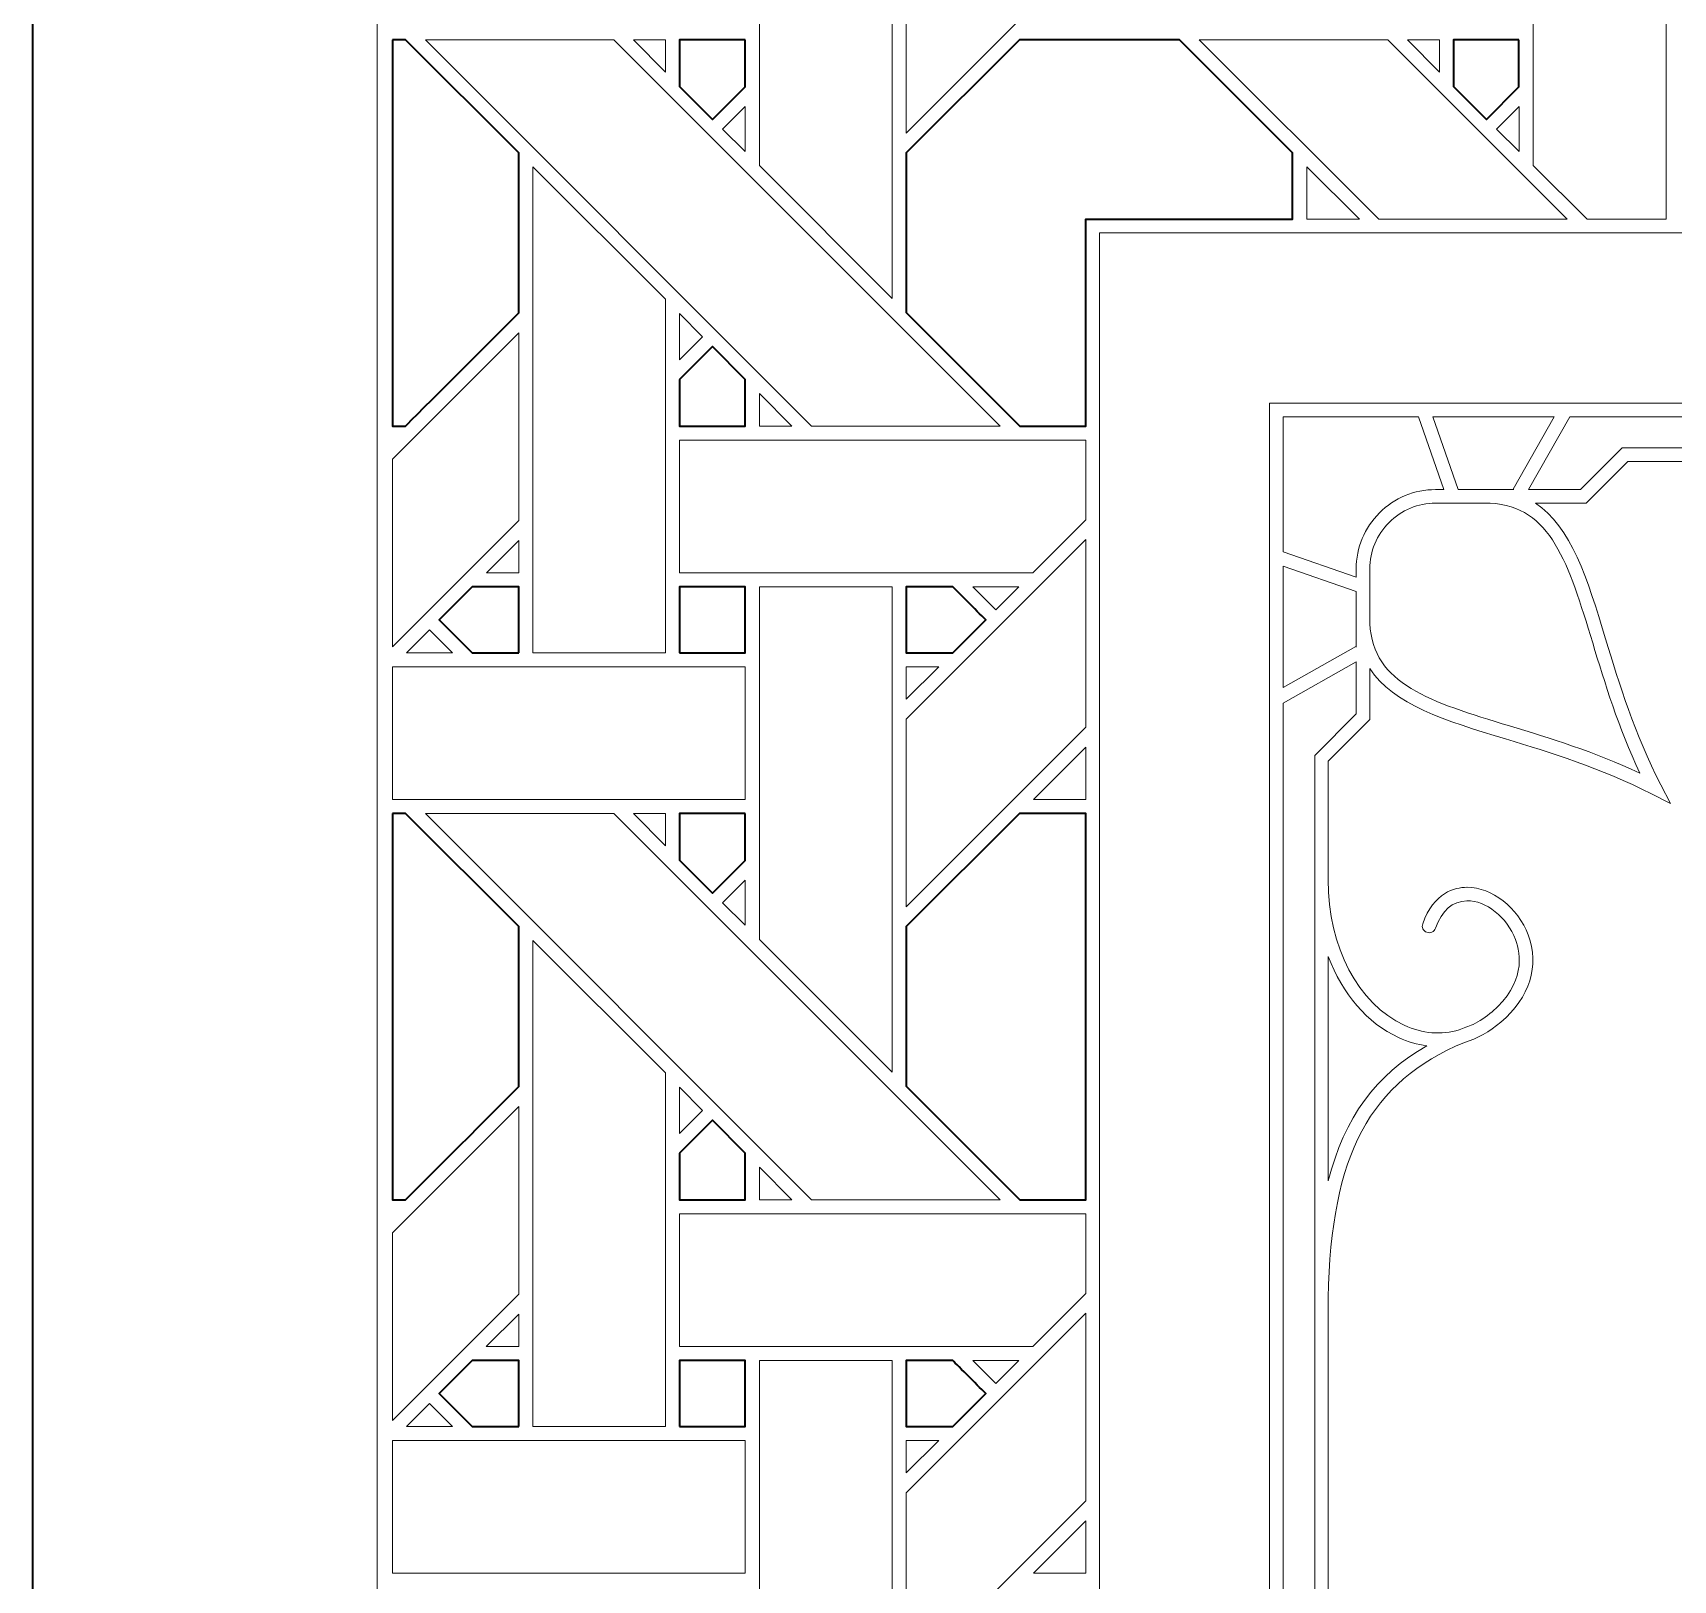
# Model space of a CAD drawing. Header units: inches. Extents: x 5.4 to 19.4, y 5.6 to 22.8.
# Drawn here: x 5.383 to 7.394, y 9.34 to 11.237 of the extents above; entities that cross this region are included whole.
import ezdxf

# ---------------------------------------------------------------- set-up
doc = ezdxf.new("R2010")
doc.units = ezdxf.units.IN
doc.header["$MEASUREMENT"] = 0
doc.layers.add('Design', color=7, linetype='Continuous', lineweight=0)

msp = doc.modelspace()

# ---------------------------------------------------------------- linework, layer by layer
at = {"layer": 'Design', "color": 1, "lineweight": 35, "true_color": 0xff0000}
for points, knots in [([(5.3829, 12.5948), (5.3829, 12.5948), (5.3829, 5.5948), (5.3829, 5.5948), (5.3829, 5.5948), (19.3829, 5.5948), (19.3829, 5.5948), (19.3829, 5.5948), (19.3829, 12.5948), (19.3829, 12.5948), (19.3829, 12.5948), (5.3829, 12.5948), (5.3829, 12.5948)], [0, 0, 0, 0, 1, 1, 1, 2, 2, 2, 3, 3, 3, 4, 4, 4, 4]), ([(5.8236, 11.2286), (5.8236, 11.2286), (5.8399, 11.2286), (5.8399, 11.2286), (5.8399, 11.2286), (5.9785, 11.0898), (5.9785, 11.0898), (5.9785, 11.0898), (5.9785, 10.8936), (5.9785, 10.8936), (5.9607, 10.8757), (5.8488, 10.764), (5.8398, 10.7549), (5.8398, 10.7549), (5.8236, 10.7549), (5.8236, 10.7549), (5.8236, 10.7549), (5.8236, 11.2286), (5.8236, 11.2286)], [0, 0, 0, 0, 1, 1, 1, 2, 2, 2, 3, 3, 3, 4, 4, 4, 5, 5, 5, 6, 6, 6, 6]), ([(6.256, 11.2286), (6.256, 11.2286), (6.256, 11.1709), (6.256, 11.1709), (6.256, 11.1709), (6.216, 11.131), (6.216, 11.131), (6.216, 11.131), (6.1757, 11.1713), (6.1757, 11.1713), (6.1757, 11.1713), (6.1757, 11.2286), (6.1757, 11.2286), (6.1757, 11.2286), (6.256, 11.2286), (6.256, 11.2286)], [0, 0, 0, 0, 1, 1, 1, 2, 2, 2, 3, 3, 3, 4, 4, 4, 5, 5, 5, 5]), ([(6.5923, 11.2285), (6.5923, 11.2285), (6.7885, 11.2285), (6.7885, 11.2285), (6.7885, 11.2285), (6.9273, 11.0898), (6.9273, 11.0898), (6.9273, 11.0898), (6.9273, 11.0084), (6.9273, 11.0084), (6.9273, 11.0084), (6.6738, 11.0084), (6.6738, 11.0084), (6.6738, 11.0084), (6.6738, 10.7549), (6.6738, 10.7549), (6.6738, 10.7549), (6.5929, 10.7549), (6.5929, 10.7549), (6.5929, 10.7549), (6.4536, 10.8942), (6.4536, 10.8942), (6.4536, 10.8942), (6.4536, 11.0898), (6.4536, 11.0898), (6.4536, 11.0898), (6.5923, 11.2285), (6.5923, 11.2285)], [0, 0, 0, 0, 1, 1, 1, 2, 2, 2, 3, 3, 3, 4, 4, 4, 5, 5, 5, 6, 6, 6, 7, 7, 7, 8, 8, 8, 9, 9, 9, 9]), ([(7.2047, 11.2286), (7.2047, 11.2286), (7.2047, 11.171), (7.2047, 11.171), (7.2047, 11.171), (7.1648, 11.131), (7.1648, 11.131), (7.1648, 11.131), (7.1245, 11.1714), (7.1245, 11.1714), (7.1245, 11.1714), (7.1245, 11.2286), (7.1245, 11.2286), (7.1245, 11.2286), (7.2047, 11.2286), (7.2047, 11.2286)], [0, 0, 0, 0, 1, 1, 1, 2, 2, 2, 3, 3, 3, 4, 4, 4, 5, 5, 5, 5]), ([(6.1757, 10.812), (6.1757, 10.812), (6.216, 10.8523), (6.216, 10.8523), (6.216, 10.8523), (6.2563, 10.812), (6.2563, 10.812), (6.2563, 10.812), (6.2563, 10.7547), (6.2563, 10.7547), (6.2563, 10.7547), (6.1757, 10.7547), (6.1757, 10.7547), (6.1757, 10.7547), (6.1757, 10.812), (6.1757, 10.812)], [0, 0, 0, 0, 1, 1, 1, 2, 2, 2, 3, 3, 3, 4, 4, 4, 5, 5, 5, 5]), ([(5.9786, 10.4769), (5.9786, 10.4769), (5.9214, 10.4769), (5.9214, 10.4769), (5.9214, 10.4769), (5.881, 10.5173), (5.881, 10.5173), (5.881, 10.5173), (5.9215, 10.5577), (5.9215, 10.5577), (5.9215, 10.5577), (5.9786, 10.5577), (5.9786, 10.5577), (5.9786, 10.5577), (5.9786, 10.4769), (5.9786, 10.4769)], [0, 0, 0, 0, 1, 1, 1, 2, 2, 2, 3, 3, 3, 4, 4, 4, 5, 5, 5, 5]), ([(6.1758, 10.4769), (6.1758, 10.4769), (6.1758, 10.5577), (6.1758, 10.5577), (6.1758, 10.5577), (6.256, 10.5577), (6.256, 10.5577), (6.256, 10.5577), (6.256, 10.4769), (6.256, 10.4769), (6.256, 10.4769), (6.1758, 10.4769), (6.1758, 10.4769)], [0, 0, 0, 0, 1, 1, 1, 2, 2, 2, 3, 3, 3, 4, 4, 4, 4]), ([(6.5107, 10.5577), (6.5158, 10.5526), (6.5466, 10.5218), (6.551, 10.5173), (6.551, 10.5173), (6.5106, 10.4769), (6.5106, 10.4769), (6.5106, 10.4769), (6.4536, 10.4769), (6.4536, 10.4769), (6.4536, 10.4769), (6.4536, 10.5577), (6.4536, 10.5577), (6.4536, 10.5577), (6.5107, 10.5577), (6.5107, 10.5577)], [0, 0, 0, 0, 1, 1, 1, 2, 2, 2, 3, 3, 3, 4, 4, 4, 5, 5, 5, 5]), ([(5.8236, 10.2798), (5.8236, 10.2798), (5.8398, 10.2798), (5.8398, 10.2798), (5.8398, 10.2798), (5.9785, 10.1411), (5.9785, 10.1411), (5.9785, 10.1411), (5.9785, 9.9449), (5.9785, 9.9449), (5.9607, 9.9269), (5.8488, 9.8152), (5.8398, 9.8062), (5.8398, 9.8062), (5.8236, 9.8062), (5.8236, 9.8062), (5.8236, 9.8062), (5.8236, 10.2798), (5.8236, 10.2798)], [0, 0, 0, 0, 1, 1, 1, 2, 2, 2, 3, 3, 3, 4, 4, 4, 5, 5, 5, 6, 6, 6, 6]), ([(6.256, 10.2798), (6.256, 10.2798), (6.256, 10.2222), (6.256, 10.2222), (6.256, 10.2222), (6.216, 10.1823), (6.216, 10.1823), (6.216, 10.1823), (6.1757, 10.2226), (6.1757, 10.2226), (6.1757, 10.2226), (6.1757, 10.2798), (6.1757, 10.2798), (6.1757, 10.2798), (6.256, 10.2798), (6.256, 10.2798)], [0, 0, 0, 0, 1, 1, 1, 2, 2, 2, 3, 3, 3, 4, 4, 4, 5, 5, 5, 5]), ([(6.5923, 10.2798), (6.5923, 10.2798), (6.6738, 10.2798), (6.6738, 10.2798), (6.6738, 10.2798), (6.6738, 9.8062), (6.6738, 9.8062), (6.6738, 9.8062), (6.5929, 9.8062), (6.5929, 9.8062), (6.5929, 9.8062), (6.4536, 9.9454), (6.4536, 9.9454), (6.4536, 9.9454), (6.4536, 10.1411), (6.4536, 10.1411), (6.4536, 10.1411), (6.5923, 10.2798), (6.5923, 10.2798)], [0, 0, 0, 0, 1, 1, 1, 2, 2, 2, 3, 3, 3, 4, 4, 4, 5, 5, 5, 6, 6, 6, 6]), ([(6.1757, 9.8633), (6.1757, 9.8633), (6.216, 9.9036), (6.216, 9.9036), (6.216, 9.9036), (6.2563, 9.8633), (6.2563, 9.8633), (6.2563, 9.8633), (6.2563, 9.806), (6.2563, 9.806), (6.2563, 9.806), (6.1757, 9.806), (6.1757, 9.806), (6.1757, 9.806), (6.1757, 9.8633), (6.1757, 9.8633)], [0, 0, 0, 0, 1, 1, 1, 2, 2, 2, 3, 3, 3, 4, 4, 4, 5, 5, 5, 5]), ([(5.9786, 9.5282), (5.9786, 9.5282), (5.9214, 9.5282), (5.9214, 9.5282), (5.9214, 9.5282), (5.881, 9.5686), (5.881, 9.5686), (5.881, 9.5686), (5.9215, 9.609), (5.9215, 9.609), (5.9215, 9.609), (5.9786, 9.609), (5.9786, 9.609), (5.9786, 9.609), (5.9786, 9.5282), (5.9786, 9.5282)], [0, 0, 0, 0, 1, 1, 1, 2, 2, 2, 3, 3, 3, 4, 4, 4, 5, 5, 5, 5]), ([(6.1758, 9.5282), (6.1758, 9.5282), (6.1758, 9.609), (6.1758, 9.609), (6.1758, 9.609), (6.256, 9.609), (6.256, 9.609), (6.256, 9.609), (6.256, 9.5282), (6.256, 9.5282), (6.256, 9.5282), (6.1758, 9.5282), (6.1758, 9.5282)], [0, 0, 0, 0, 1, 1, 1, 2, 2, 2, 3, 3, 3, 4, 4, 4, 4]), ([(6.5107, 9.609), (6.5158, 9.6038), (6.5466, 9.573), (6.551, 9.5686), (6.551, 9.5686), (6.5106, 9.5282), (6.5106, 9.5282), (6.5106, 9.5282), (6.4536, 9.5282), (6.4536, 9.5282), (6.4536, 9.5282), (6.4536, 9.609), (6.4536, 9.609), (6.4536, 9.609), (6.5107, 9.609), (6.5107, 9.609)], [0, 0, 0, 0, 1, 1, 1, 2, 2, 2, 3, 3, 3, 4, 4, 4, 5, 5, 5, 5])]:
    msp.add_open_spline(points, degree=3, knots=knots, dxfattribs=at)
at = {"layer": 'Design'}
for points, knots in [([(5.8048, 12.1938), (5.8048, 12.1938), (5.8048, 5.9957), (5.8048, 5.9957), (5.8048, 5.9957), (18.9609, 5.9957), (18.9609, 5.9957), (18.9609, 5.9957), (18.9609, 12.1938), (18.9609, 12.1938), (18.9609, 12.1938), (5.8048, 12.1938), (5.8048, 12.1938)], [0, 0, 0, 0, 1, 1, 1, 2, 2, 2, 3, 3, 3, 4, 4, 4, 4]), ([(6.9273, 11.5878), (6.9273, 11.5878), (6.4537, 11.1142), (6.4537, 11.1142), (6.4537, 11.1142), (6.4537, 11.3443), (6.4537, 11.3443), (6.4537, 11.3443), (6.9273, 11.8179), (6.9273, 11.8179), (6.9273, 11.8179), (6.9273, 11.5878), (6.9273, 11.5878)], [0, 0, 0, 0, 1, 1, 1, 2, 2, 2, 3, 3, 3, 4, 4, 4, 4]), ([(6.4365, 11.5064), (6.4365, 11.5064), (6.4365, 10.9113), (6.4365, 10.9113), (6.4365, 10.9113), (6.2736, 11.0742), (6.2736, 11.0742), (6.2736, 11.0742), (6.2736, 11.5064), (6.2736, 11.5064), (6.2736, 11.5064), (6.4365, 11.5064), (6.4365, 11.5064)], [0, 0, 0, 0, 1, 1, 1, 2, 2, 2, 3, 3, 3, 4, 4, 4, 4]), ([(7.2223, 11.0742), (7.2223, 11.0742), (7.2223, 11.5064), (7.2223, 11.5064), (7.2223, 11.5064), (7.3853, 11.5064), (7.3853, 11.5064), (7.3853, 11.5064), (7.3853, 11.0084), (7.3853, 11.0084), (7.3853, 11.0084), (7.2882, 11.0084), (7.2882, 11.0084), (7.2882, 11.0084), (7.2223, 11.0742), (7.2223, 11.0742)], [0, 0, 0, 0, 1, 1, 1, 2, 2, 2, 3, 3, 3, 4, 4, 4, 5, 5, 5, 5]), ([(5.8236, 11.2286), (5.8236, 11.2286), (5.8399, 11.2286), (5.8399, 11.2286), (5.8399, 11.2286), (5.9785, 11.0898), (5.9785, 11.0898), (5.9785, 11.0898), (5.9785, 10.8936), (5.9785, 10.8936), (5.9605, 10.8755), (5.8487, 10.7638), (5.8398, 10.7549), (5.8398, 10.7549), (5.8236, 10.7549), (5.8236, 10.7549), (5.8236, 10.7549), (5.8236, 11.2286), (5.8236, 11.2286)], [0, 0, 0, 0, 1, 1, 1, 2, 2, 2, 3, 3, 3, 4, 4, 4, 5, 5, 5, 6, 6, 6, 6]), ([(5.8641, 11.2285), (5.8641, 11.2285), (6.095, 11.2285), (6.095, 11.2285), (6.095, 11.2285), (6.5687, 10.7549), (6.5687, 10.7549), (6.5687, 10.7549), (6.3376, 10.7549), (6.3376, 10.7549), (6.3376, 10.7549), (5.8641, 11.2285), (5.8641, 11.2285)], [0, 0, 0, 0, 1, 1, 1, 2, 2, 2, 3, 3, 3, 4, 4, 4, 4]), ([(6.1192, 11.2285), (6.1192, 11.2285), (6.1586, 11.2285), (6.1586, 11.2285), (6.1586, 11.2285), (6.1586, 11.1887), (6.1586, 11.1887), (6.1586, 11.1887), (6.1192, 11.2285), (6.1192, 11.2285)], [0, 0, 0, 0, 1, 1, 1, 2, 2, 2, 3, 3, 3, 3]), ([(6.256, 11.1709), (6.256, 11.1709), (6.2161, 11.131), (6.2161, 11.131), (6.2161, 11.131), (6.1757, 11.1713), (6.1757, 11.1713), (6.1757, 11.1713), (6.1757, 11.2286), (6.1757, 11.2286), (6.1757, 11.2286), (6.256, 11.2286), (6.256, 11.2286), (6.256, 11.2286), (6.256, 11.1709), (6.256, 11.1709)], [0, 0, 0, 0, 1, 1, 1, 2, 2, 2, 3, 3, 3, 4, 4, 4, 5, 5, 5, 5]), ([(6.9273, 11.0898), (6.9273, 11.0898), (6.9273, 11.0084), (6.9273, 11.0084), (6.9273, 11.0084), (6.6738, 11.0084), (6.6738, 11.0084), (6.6738, 11.0084), (6.6738, 10.7549), (6.6738, 10.7549), (6.6738, 10.7549), (6.5929, 10.7549), (6.5929, 10.7549), (6.5929, 10.7549), (6.4536, 10.8942), (6.4536, 10.8942), (6.4536, 10.8942), (6.4536, 11.0898), (6.4536, 11.0898), (6.4536, 11.0898), (6.5923, 11.2285), (6.5923, 11.2285), (6.5923, 11.2285), (6.7885, 11.2285), (6.7885, 11.2285), (6.7885, 11.2285), (6.9273, 11.0898), (6.9273, 11.0898)], [0, 0, 0, 0, 1, 1, 1, 2, 2, 2, 3, 3, 3, 4, 4, 4, 5, 5, 5, 6, 6, 6, 7, 7, 7, 8, 8, 8, 9, 9, 9, 9]), ([(7.2639, 11.0084), (7.2639, 11.0084), (7.0329, 11.0084), (7.0329, 11.0084), (7.0329, 11.0084), (6.8128, 11.2285), (6.8128, 11.2285), (6.8128, 11.2285), (7.0438, 11.2285), (7.0438, 11.2285), (7.0438, 11.2285), (7.2639, 11.0084), (7.2639, 11.0084)], [0, 0, 0, 0, 1, 1, 1, 2, 2, 2, 3, 3, 3, 4, 4, 4, 4]), ([(7.0679, 11.2285), (7.0679, 11.2285), (7.1073, 11.2285), (7.1073, 11.2285), (7.1073, 11.2285), (7.1073, 11.1887), (7.1073, 11.1887), (7.1073, 11.1887), (7.0679, 11.2285), (7.0679, 11.2285)], [0, 0, 0, 0, 1, 1, 1, 2, 2, 2, 3, 3, 3, 3]), ([(7.2047, 11.171), (7.2047, 11.171), (7.1648, 11.131), (7.1648, 11.131), (7.1648, 11.131), (7.1245, 11.1714), (7.1245, 11.1714), (7.1245, 11.1714), (7.1245, 11.2286), (7.1245, 11.2286), (7.1245, 11.2286), (7.2047, 11.2286), (7.2047, 11.2286), (7.2047, 11.2286), (7.2047, 11.171), (7.2047, 11.171)], [0, 0, 0, 0, 1, 1, 1, 2, 2, 2, 3, 3, 3, 4, 4, 4, 5, 5, 5, 5]), ([(6.2561, 11.1467), (6.2561, 11.1467), (6.2561, 11.0915), (6.2561, 11.0915), (6.2561, 11.0915), (6.2283, 11.1189), (6.2283, 11.1189), (6.2283, 11.1189), (6.2561, 11.1467), (6.2561, 11.1467)], [0, 0, 0, 0, 1, 1, 1, 2, 2, 2, 3, 3, 3, 3]), ([(7.2048, 11.1467), (7.2048, 11.1467), (7.2048, 11.0915), (7.2048, 11.0915), (7.2048, 11.0915), (7.177, 11.1189), (7.177, 11.1189), (7.177, 11.1189), (7.2048, 11.1467), (7.2048, 11.1467)], [0, 0, 0, 0, 1, 1, 1, 2, 2, 2, 3, 3, 3, 3]), ([(6.1585, 10.9106), (6.1585, 10.9106), (6.1585, 10.4769), (6.1585, 10.4769), (6.1585, 10.4769), (5.9957, 10.4769), (5.9957, 10.4769), (5.9957, 10.4769), (5.9957, 11.0727), (5.9957, 11.0727), (5.9957, 11.0727), (6.1585, 10.9106), (6.1585, 10.9106)], [0, 0, 0, 0, 1, 1, 1, 2, 2, 2, 3, 3, 3, 4, 4, 4, 4]), ([(7.0091, 11.0084), (7.0091, 11.0084), (6.9445, 11.0084), (6.9445, 11.0084), (6.9445, 11.0084), (6.9445, 11.0727), (6.9445, 11.0727), (6.9445, 11.0727), (7.0091, 11.0084), (7.0091, 11.0084)], [0, 0, 0, 0, 1, 1, 1, 2, 2, 2, 3, 3, 3, 3]), ([(6.6905, 7.1978), (6.6905, 7.1978), (6.6905, 10.9917), (6.6905, 10.9917), (6.6905, 10.9917), (18.0752, 10.9917), (18.0752, 10.9917), (18.0752, 10.9917), (18.0752, 7.1978), (18.0752, 7.1978), (18.0752, 7.1978), (6.6905, 7.1978), (6.6905, 7.1978)], [0, 0, 0, 0, 1, 1, 1, 2, 2, 2, 3, 3, 3, 4, 4, 4, 4]), ([(6.1758, 10.8363), (6.1758, 10.8363), (6.1758, 10.8931), (6.1758, 10.8931), (6.1758, 10.8931), (6.204, 10.8645), (6.204, 10.8645), (6.204, 10.8645), (6.1758, 10.8363), (6.1758, 10.8363)], [0, 0, 0, 0, 1, 1, 1, 2, 2, 2, 3, 3, 3, 3]), ([(5.8236, 10.7141), (5.8236, 10.7141), (5.9786, 10.8692), (5.9786, 10.8692), (5.9786, 10.8692), (5.9786, 10.6391), (5.9786, 10.6391), (5.9786, 10.6391), (5.8236, 10.4842), (5.8236, 10.4842), (5.8236, 10.4842), (5.8236, 10.7141), (5.8236, 10.7141)], [0, 0, 0, 0, 1, 1, 1, 2, 2, 2, 3, 3, 3, 4, 4, 4, 4]), ([(6.2162, 10.8523), (6.2162, 10.8523), (6.2565, 10.812), (6.2565, 10.812), (6.2565, 10.812), (6.2565, 10.7547), (6.2565, 10.7547), (6.2565, 10.7547), (6.1758, 10.7547), (6.1758, 10.7547), (6.1758, 10.7547), (6.1758, 10.8119), (6.1758, 10.8119), (6.1758, 10.8119), (6.2162, 10.8523), (6.2162, 10.8523)], [0, 0, 0, 0, 1, 1, 1, 2, 2, 2, 3, 3, 3, 4, 4, 4, 5, 5, 5, 5]), ([(6.3134, 10.7549), (6.3134, 10.7549), (6.2737, 10.7549), (6.2737, 10.7549), (6.2737, 10.7549), (6.2737, 10.7947), (6.2737, 10.7947), (6.2737, 10.7947), (6.3134, 10.7549), (6.3134, 10.7549)], [0, 0, 0, 0, 1, 1, 1, 2, 2, 2, 3, 3, 3, 3]), ([(8.4806, 10.7831), (8.4806, 10.7831), (6.8991, 10.7831), (6.8991, 10.7831), (6.8991, 10.7831), (6.8991, 9.2016), (6.8991, 9.2016), (6.8991, 9.197), (6.9028, 9.1933), (6.9074, 9.1933), (6.912, 9.1933), (6.9158, 9.197), (6.9158, 9.2016), (6.9158, 9.2016), (6.9158, 10.4152), (6.9158, 10.4152), (6.9158, 10.4152), (7.0052, 10.4659), (7.0052, 10.4659), (7.0052, 10.4659), (7.0052, 10.4019), (7.0052, 10.4019), (7.0052, 10.4019), (6.9543, 10.351), (6.9543, 10.351), (6.9543, 10.351), (6.9543, 9.2977), (6.9543, 9.2977), (6.9543, 9.2931), (6.958, 9.2894), (6.9626, 9.2894), (6.9672, 9.2894), (6.9709, 9.2931), (6.9709, 9.2977), (6.9709, 9.2977), (6.9709, 9.6859), (6.9709, 9.6859), (6.9742, 9.862), (7.0219, 9.9507), (7.1378, 9.999), (7.1535, 10.0038), (7.1686, 10.0121), (7.1825, 10.024), (7.218, 10.0544), (7.2302, 10.0933), (7.2161, 10.1309), (7.2036, 10.1643), (7.1715, 10.1893), (7.1412, 10.1893), (7.1412, 10.1893), (7.1407, 10.1893), (7.1407, 10.1893), (7.1264, 10.1892), (7.1002, 10.1832), (7.0867, 10.1447), (7.0851, 10.1404), (7.0874, 10.1356), (7.0917, 10.1341), (7.096, 10.1326), (7.1009, 10.1348), (7.1024, 10.1392), (7.11, 10.1609), (7.1234, 10.1725), (7.1409, 10.1726), (7.1644, 10.1735), (7.1903, 10.1524), (7.2005, 10.1251), (7.2073, 10.1071), (7.2125, 10.0716), (7.1717, 10.0367), (7.1642, 10.0303), (7.1564, 10.0252), (7.1484, 10.0212), (7.1425, 10.019), (7.137, 10.0167), (7.1314, 10.0144), (7.1096, 10.008), (7.0866, 10.0098), (7.0641, 10.0202), (7.0075, 10.0462), (6.9709, 10.1162), (6.9709, 10.1984), (6.9709, 10.1984), (6.9709, 10.3441), (6.9709, 10.3441), (6.9709, 10.3441), (7.0219, 10.395), (7.0219, 10.395), (7.0219, 10.395), (7.0219, 10.4574), (7.0219, 10.4574), (7.0507, 10.4131), (7.1137, 10.3939), (7.1884, 10.3712), (7.2431, 10.3546), (7.305, 10.3357), (7.3672, 10.3038), (7.3672, 10.3038), (7.3903, 10.2919), (7.3903, 10.2919), (7.3903, 10.2919), (7.3785, 10.315), (7.3785, 10.315), (7.3465, 10.3772), (7.3276, 10.4392), (7.311, 10.4938), (7.2883, 10.5685), (7.2691, 10.6315), (7.2248, 10.6603), (7.2248, 10.6603), (7.2872, 10.6603), (7.2872, 10.6603), (7.2872, 10.6603), (7.3382, 10.7113), (7.3382, 10.7113), (7.3382, 10.7113), (7.4838, 10.7113), (7.4838, 10.7113), (7.566, 10.7113), (7.636, 10.6747), (7.662, 10.6182), (7.6724, 10.5956), (7.6742, 10.5727), (7.6678, 10.5508), (7.6655, 10.5452), (7.6632, 10.5397), (7.661, 10.5338), (7.657, 10.5258), (7.6519, 10.518), (7.6455, 10.5106), (7.6106, 10.4697), (7.5752, 10.4749), (7.5571, 10.4817), (7.5298, 10.4919), (7.5094, 10.5176), (7.5096, 10.5413), (7.5098, 10.5589), (7.5213, 10.5722), (7.5431, 10.5798), (7.5474, 10.5814), (7.5497, 10.5861), (7.5481, 10.5905), (7.5466, 10.5948), (7.5418, 10.5971), (7.5375, 10.5956), (7.499, 10.582), (7.4931, 10.5559), (7.4929, 10.5415), (7.4926, 10.5111), (7.5177, 10.4787), (7.5513, 10.4661), (7.5615, 10.4623), (7.5718, 10.4604), (7.582, 10.4604), (7.6094, 10.4604), (7.6361, 10.4739), (7.6582, 10.4997), (7.6648, 10.5075), (7.6701, 10.5157), (7.6746, 10.5241), (7.6752, 10.5248), (7.6758, 10.5257), (7.6761, 10.5267), (7.6762, 10.5269), (7.6763, 10.5271), (7.6764, 10.5274), (7.6792, 10.5331), (7.6816, 10.539), (7.6834, 10.5449), (7.7317, 10.6603), (7.8201, 10.708), (7.9959, 10.7113), (7.9959, 10.7113), (8.3845, 10.7113), (8.3845, 10.7113), (8.3891, 10.7113), (8.3928, 10.715), (8.3928, 10.7196), (8.3928, 10.7242), (8.3891, 10.728), (8.3845, 10.728), (8.3845, 10.728), (7.3313, 10.728), (7.3313, 10.728), (7.3313, 10.728), (7.2803, 10.677), (7.2803, 10.677), (7.2803, 10.677), (7.2163, 10.677), (7.2163, 10.677), (7.2163, 10.677), (7.267, 10.7664), (7.267, 10.7664), (7.267, 10.7664), (8.4806, 10.7664), (8.4806, 10.7664), (8.4852, 10.7664), (8.4889, 10.7702), (8.4889, 10.7748), (8.4889, 10.7794), (8.4852, 10.7831), (8.4806, 10.7831)], [0, 0, 0, 0, 1, 1, 1, 2, 2, 2, 3, 3, 3, 4, 4, 4, 5, 5, 5, 6, 6, 6, 7, 7, 7, 8, 8, 8, 9, 9, 9, 10, 10, 10, 11, 11, 11, 12, 12, 12, 13, 13, 13, 14, 14, 14, 15, 15, 15, 16, 16, 16, 17, 17, 17, 18, 18, 18, 19, 19, 19, 20, 20, 20, 21, 21, 21, 22, 22, 22, 23, 23, 23, 24, 24, 24, 25, 25, 25, 26, 26, 26, 27, 27, 27, 28, 28, 28, 29, 29, 29, 30, 30, 30, 31, 31, 31, 32, 32, 32, 33, 33, 33, 34, 34, 34, 35, 35, 35, 36, 36, 36, 37, 37, 37, 38, 38, 38, 39, 39, 39, 40, 40, 40, 41, 41, 41, 42, 42, 42, 43, 43, 43, 44, 44, 44, 45, 45, 45, 46, 46, 46, 47, 47, 47, 48, 48, 48, 49, 49, 49, 50, 50, 50, 51, 51, 51, 52, 52, 52, 53, 53, 53, 54, 54, 54, 55, 55, 55, 56, 56, 56, 57, 57, 57, 58, 58, 58, 59, 59, 59, 60, 60, 60, 61, 61, 61, 62, 62, 62, 63, 63, 63, 64, 64, 64, 65, 65, 65, 66, 66, 66, 67, 67, 67, 67]), ([(7.0052, 10.5797), (7.0052, 10.5797), (7.0052, 10.5695), (7.0052, 10.5695), (7.0052, 10.5695), (6.9158, 10.6005), (6.9158, 10.6005), (6.9158, 10.6005), (6.9158, 10.7664), (6.9158, 10.7664), (6.9158, 10.7664), (7.0817, 10.7664), (7.0817, 10.7664), (7.0817, 10.7664), (7.1127, 10.677), (7.1127, 10.677), (7.1127, 10.677), (7.1025, 10.677), (7.1025, 10.677), (7.0765, 10.677), (7.0521, 10.6669), (7.0337, 10.6485), (7.0153, 10.6301), (7.0052, 10.6057), (7.0052, 10.5797)], [0, 0, 0, 0, 1, 1, 1, 2, 2, 2, 3, 3, 3, 4, 4, 4, 5, 5, 5, 6, 6, 6, 7, 7, 7, 8, 8, 8, 8]), ([(7.1975, 10.6776), (7.1975, 10.6776), (7.1984, 10.677), (7.1984, 10.677), (7.1984, 10.677), (7.1304, 10.677), (7.1304, 10.677), (7.1304, 10.677), (7.0993, 10.7664), (7.0993, 10.7664), (7.0993, 10.7664), (7.2479, 10.7664), (7.2479, 10.7664), (7.2479, 10.7664), (7.1975, 10.6776), (7.1975, 10.6776)], [0, 0, 0, 0, 1, 1, 1, 2, 2, 2, 3, 3, 3, 4, 4, 4, 5, 5, 5, 5]), ([(6.1758, 10.5749), (6.1758, 10.5749), (6.1758, 10.7376), (6.1758, 10.7376), (6.1758, 10.7376), (6.6738, 10.7376), (6.6738, 10.7376), (6.6738, 10.7376), (6.6738, 10.6399), (6.6738, 10.6399), (6.6738, 10.6399), (6.6088, 10.5749), (6.6088, 10.5749), (6.6088, 10.5749), (6.1758, 10.5749), (6.1758, 10.5749)], [0, 0, 0, 0, 1, 1, 1, 2, 2, 2, 3, 3, 3, 4, 4, 4, 5, 5, 5, 5]), ([(7.2951, 10.489), (7.31, 10.44), (7.3266, 10.3854), (7.3528, 10.3294), (7.2969, 10.3556), (7.2422, 10.3723), (7.1933, 10.3872), (7.0959, 10.4168), (7.0256, 10.4382), (7.0219, 10.5126), (7.0219, 10.5126), (7.0219, 10.5797), (7.0219, 10.5797), (7.0219, 10.6013), (7.0303, 10.6215), (7.0455, 10.6367), (7.0607, 10.652), (7.081, 10.6603), (7.1025, 10.6603), (7.1025, 10.6603), (7.1696, 10.6603), (7.1696, 10.6603), (7.2441, 10.6567), (7.2655, 10.5863), (7.2951, 10.489)], [0, 0, 0, 0, 1, 1, 1, 2, 2, 2, 3, 3, 3, 4, 4, 4, 5, 5, 5, 6, 6, 6, 7, 7, 7, 8, 8, 8, 8]), ([(5.9389, 10.575), (5.9389, 10.575), (5.9786, 10.6147), (5.9786, 10.6147), (5.9786, 10.6147), (5.9786, 10.575), (5.9786, 10.575), (5.9786, 10.575), (5.9389, 10.575), (5.9389, 10.575)], [0, 0, 0, 0, 1, 1, 1, 2, 2, 2, 3, 3, 3, 3]), ([(6.4537, 10.1655), (6.4537, 10.1655), (6.4537, 10.3956), (6.4537, 10.3956), (6.4537, 10.3956), (6.6738, 10.6157), (6.6738, 10.6157), (6.6738, 10.6157), (6.6738, 10.3856), (6.6738, 10.3856), (6.6738, 10.3856), (6.4537, 10.1655), (6.4537, 10.1655)], [0, 0, 0, 0, 1, 1, 1, 2, 2, 2, 3, 3, 3, 4, 4, 4, 4]), ([(7.0052, 10.4838), (7.0052, 10.4838), (7.0047, 10.4847), (7.0047, 10.4847), (7.0047, 10.4847), (6.9158, 10.4343), (6.9158, 10.4343), (6.9158, 10.4343), (6.9158, 10.5829), (6.9158, 10.5829), (6.9158, 10.5829), (7.0052, 10.5519), (7.0052, 10.5519), (7.0052, 10.5519), (7.0052, 10.4838), (7.0052, 10.4838)], [0, 0, 0, 0, 1, 1, 1, 2, 2, 2, 3, 3, 3, 4, 4, 4, 5, 5, 5, 5]), ([(5.8811, 10.5173), (5.8811, 10.5173), (5.9215, 10.5577), (5.9215, 10.5577), (5.9215, 10.5577), (5.9786, 10.5577), (5.9786, 10.5577), (5.9786, 10.5577), (5.9786, 10.4769), (5.9786, 10.4769), (5.9786, 10.4769), (5.9214, 10.4769), (5.9214, 10.4769), (5.9214, 10.4769), (5.8811, 10.5173), (5.8811, 10.5173)], [0, 0, 0, 0, 1, 1, 1, 2, 2, 2, 3, 3, 3, 4, 4, 4, 5, 5, 5, 5]), ([(6.1758, 10.5577), (6.1758, 10.5577), (6.256, 10.5577), (6.256, 10.5577), (6.256, 10.5577), (6.256, 10.4769), (6.256, 10.4769), (6.256, 10.4769), (6.1758, 10.4769), (6.1758, 10.4769), (6.1758, 10.4769), (6.1758, 10.5577), (6.1758, 10.5577)], [0, 0, 0, 0, 1, 1, 1, 2, 2, 2, 3, 3, 3, 4, 4, 4, 4]), ([(6.2736, 10.5577), (6.2736, 10.5577), (6.4365, 10.5577), (6.4365, 10.5577), (6.4365, 10.5577), (6.4365, 9.9626), (6.4365, 9.9626), (6.4365, 9.9626), (6.2736, 10.1255), (6.2736, 10.1255), (6.2736, 10.1255), (6.2736, 10.5577), (6.2736, 10.5577)], [0, 0, 0, 0, 1, 1, 1, 2, 2, 2, 3, 3, 3, 4, 4, 4, 4]), ([(6.551, 10.5173), (6.551, 10.5173), (6.5106, 10.4769), (6.5106, 10.4769), (6.5106, 10.4769), (6.4536, 10.4769), (6.4536, 10.4769), (6.4536, 10.4769), (6.4536, 10.5577), (6.4536, 10.5577), (6.4536, 10.5577), (6.5107, 10.5577), (6.5107, 10.5577), (6.5159, 10.5525), (6.5467, 10.5216), (6.551, 10.5173)], [0, 0, 0, 0, 1, 1, 1, 2, 2, 2, 3, 3, 3, 4, 4, 4, 5, 5, 5, 5]), ([(6.5633, 10.5295), (6.5633, 10.5295), (6.5351, 10.5577), (6.5351, 10.5577), (6.5351, 10.5577), (6.5916, 10.5577), (6.5916, 10.5577), (6.5916, 10.5577), (6.5633, 10.5295), (6.5633, 10.5295)], [0, 0, 0, 0, 1, 1, 1, 2, 2, 2, 3, 3, 3, 3]), ([(5.8973, 10.4769), (5.8973, 10.4769), (5.8408, 10.4769), (5.8408, 10.4769), (5.8408, 10.4769), (5.869, 10.5052), (5.869, 10.5052), (5.869, 10.5052), (5.8973, 10.4769), (5.8973, 10.4769)], [0, 0, 0, 0, 1, 1, 1, 2, 2, 2, 3, 3, 3, 3]), ([(5.8236, 10.4598), (5.8236, 10.4598), (6.2561, 10.4598), (6.2561, 10.4598), (6.2561, 10.4598), (6.2561, 10.2969), (6.2561, 10.2969), (6.2561, 10.2969), (5.8236, 10.2969), (5.8236, 10.2969), (5.8236, 10.2969), (5.8236, 10.4598), (5.8236, 10.4598)], [0, 0, 0, 0, 1, 1, 1, 2, 2, 2, 3, 3, 3, 4, 4, 4, 4]), ([(6.4537, 10.4199), (6.4537, 10.4199), (6.4537, 10.4598), (6.4537, 10.4598), (6.4537, 10.4598), (6.4935, 10.4598), (6.4935, 10.4598), (6.4935, 10.4598), (6.4537, 10.4199), (6.4537, 10.4199)], [0, 0, 0, 0, 1, 1, 1, 2, 2, 2, 3, 3, 3, 3]), ([(6.6738, 10.3612), (6.6738, 10.3612), (6.6738, 10.2969), (6.6738, 10.2969), (6.6738, 10.2969), (6.6095, 10.2969), (6.6095, 10.2969), (6.6095, 10.2969), (6.6738, 10.3612), (6.6738, 10.3612)], [0, 0, 0, 0, 1, 1, 1, 2, 2, 2, 3, 3, 3, 3]), ([(5.8236, 10.2798), (5.8236, 10.2798), (5.8398, 10.2798), (5.8398, 10.2798), (5.8398, 10.2798), (5.9785, 10.1411), (5.9785, 10.1411), (5.9785, 10.1411), (5.9785, 9.9449), (5.9785, 9.9449), (5.9604, 9.9266), (5.8486, 9.815), (5.8398, 9.8062), (5.8398, 9.8062), (5.8236, 9.8062), (5.8236, 9.8062), (5.8236, 9.8062), (5.8236, 10.2798), (5.8236, 10.2798)], [0, 0, 0, 0, 1, 1, 1, 2, 2, 2, 3, 3, 3, 4, 4, 4, 5, 5, 5, 6, 6, 6, 6]), ([(5.8641, 10.2798), (5.8641, 10.2798), (6.095, 10.2798), (6.095, 10.2798), (6.095, 10.2798), (6.5687, 9.8062), (6.5687, 9.8062), (6.5687, 9.8062), (6.3376, 9.8062), (6.3376, 9.8062), (6.3376, 9.8062), (5.8641, 10.2798), (5.8641, 10.2798)], [0, 0, 0, 0, 1, 1, 1, 2, 2, 2, 3, 3, 3, 4, 4, 4, 4]), ([(6.1192, 10.2798), (6.1192, 10.2798), (6.1586, 10.2798), (6.1586, 10.2798), (6.1586, 10.2798), (6.1586, 10.24), (6.1586, 10.24), (6.1586, 10.24), (6.1192, 10.2798), (6.1192, 10.2798)], [0, 0, 0, 0, 1, 1, 1, 2, 2, 2, 3, 3, 3, 3]), ([(6.256, 10.2222), (6.256, 10.2222), (6.2161, 10.1823), (6.2161, 10.1823), (6.2161, 10.1823), (6.1757, 10.2226), (6.1757, 10.2226), (6.1757, 10.2226), (6.1757, 10.2798), (6.1757, 10.2798), (6.1757, 10.2798), (6.256, 10.2798), (6.256, 10.2798), (6.256, 10.2798), (6.256, 10.2222), (6.256, 10.2222)], [0, 0, 0, 0, 1, 1, 1, 2, 2, 2, 3, 3, 3, 4, 4, 4, 5, 5, 5, 5]), ([(6.5923, 10.2798), (6.5923, 10.2798), (6.6738, 10.2798), (6.6738, 10.2798), (6.6738, 10.2798), (6.6738, 9.8062), (6.6738, 9.8062), (6.6738, 9.8062), (6.5929, 9.8062), (6.5929, 9.8062), (6.5929, 9.8062), (6.4536, 9.9454), (6.4536, 9.9454), (6.4536, 9.9454), (6.4536, 10.1411), (6.4536, 10.1411), (6.4536, 10.1411), (6.5923, 10.2798), (6.5923, 10.2798)], [0, 0, 0, 0, 1, 1, 1, 2, 2, 2, 3, 3, 3, 4, 4, 4, 5, 5, 5, 6, 6, 6, 6]), ([(6.2561, 10.198), (6.2561, 10.198), (6.2561, 10.1428), (6.2561, 10.1428), (6.2561, 10.1428), (6.2283, 10.1702), (6.2283, 10.1702), (6.2283, 10.1702), (6.2561, 10.198), (6.2561, 10.198)], [0, 0, 0, 0, 1, 1, 1, 2, 2, 2, 3, 3, 3, 3]), ([(6.1585, 9.9619), (6.1585, 9.9619), (6.1585, 9.5282), (6.1585, 9.5282), (6.1585, 9.5282), (5.9957, 9.5282), (5.9957, 9.5282), (5.9957, 9.5282), (5.9957, 10.124), (5.9957, 10.124), (5.9957, 10.124), (6.1585, 9.9619), (6.1585, 9.9619)], [0, 0, 0, 0, 1, 1, 1, 2, 2, 2, 3, 3, 3, 4, 4, 4, 4]), ([(7.0571, 10.0051), (7.0685, 9.9998), (7.0801, 9.9965), (7.0918, 9.995), (7.0295, 9.9593), (6.9908, 9.9072), (6.9709, 9.8292), (6.9709, 9.8292), (6.9709, 10.1043), (6.9709, 10.1043), (6.9883, 10.0587), (7.0185, 10.0228), (7.0571, 10.0051)], [0, 0, 0, 0, 1, 1, 1, 2, 2, 2, 3, 3, 3, 4, 4, 4, 4]), ([(6.1758, 9.8876), (6.1758, 9.8876), (6.1758, 9.9444), (6.1758, 9.9444), (6.1758, 9.9444), (6.204, 9.9158), (6.204, 9.9158), (6.204, 9.9158), (6.1758, 9.8876), (6.1758, 9.8876)], [0, 0, 0, 0, 1, 1, 1, 2, 2, 2, 3, 3, 3, 3]), ([(5.8236, 9.7655), (5.8236, 9.7655), (5.9786, 9.9204), (5.9786, 9.9204), (5.9786, 9.9204), (5.9786, 9.6904), (5.9786, 9.6904), (5.9786, 9.6904), (5.8236, 9.5354), (5.8236, 9.5354), (5.8236, 9.5354), (5.8236, 9.7655), (5.8236, 9.7655)], [0, 0, 0, 0, 1, 1, 1, 2, 2, 2, 3, 3, 3, 4, 4, 4, 4]), ([(6.2162, 9.9036), (6.2162, 9.9036), (6.2565, 9.8632), (6.2565, 9.8632), (6.2565, 9.8632), (6.2565, 9.8059), (6.2565, 9.8059), (6.2565, 9.8059), (6.1758, 9.8059), (6.1758, 9.8059), (6.1758, 9.8059), (6.1758, 9.8632), (6.1758, 9.8632), (6.1758, 9.8632), (6.2162, 9.9036), (6.2162, 9.9036)], [0, 0, 0, 0, 1, 1, 1, 2, 2, 2, 3, 3, 3, 4, 4, 4, 5, 5, 5, 5]), ([(6.3134, 9.8062), (6.3134, 9.8062), (6.2737, 9.8062), (6.2737, 9.8062), (6.2737, 9.8062), (6.2737, 9.846), (6.2737, 9.846), (6.2737, 9.846), (6.3134, 9.8062), (6.3134, 9.8062)], [0, 0, 0, 0, 1, 1, 1, 2, 2, 2, 3, 3, 3, 3]), ([(6.1758, 9.6262), (6.1758, 9.6262), (6.1758, 9.7889), (6.1758, 9.7889), (6.1758, 9.7889), (6.6738, 9.7889), (6.6738, 9.7889), (6.6738, 9.7889), (6.6738, 9.6912), (6.6738, 9.6912), (6.6738, 9.6912), (6.6088, 9.6262), (6.6088, 9.6262), (6.6088, 9.6262), (6.1758, 9.6262), (6.1758, 9.6262)], [0, 0, 0, 0, 1, 1, 1, 2, 2, 2, 3, 3, 3, 4, 4, 4, 5, 5, 5, 5]), ([(5.9388, 9.6262), (5.9388, 9.6262), (5.9786, 9.666), (5.9786, 9.666), (5.9786, 9.666), (5.9786, 9.6262), (5.9786, 9.6262), (5.9786, 9.6262), (5.9388, 9.6262), (5.9388, 9.6262)], [0, 0, 0, 0, 1, 1, 1, 2, 2, 2, 3, 3, 3, 3]), ([(6.4537, 9.2167), (6.4537, 9.2167), (6.4537, 9.4468), (6.4537, 9.4468), (6.4537, 9.4468), (6.6738, 9.6669), (6.6738, 9.6669), (6.6738, 9.6669), (6.6738, 9.4369), (6.6738, 9.4369), (6.6738, 9.4369), (6.4537, 9.2167), (6.4537, 9.2167)], [0, 0, 0, 0, 1, 1, 1, 2, 2, 2, 3, 3, 3, 4, 4, 4, 4]), ([(5.8811, 9.5685), (5.8811, 9.5685), (5.9215, 9.609), (5.9215, 9.609), (5.9215, 9.609), (5.9786, 9.609), (5.9786, 9.609), (5.9786, 9.609), (5.9786, 9.5282), (5.9786, 9.5282), (5.9786, 9.5282), (5.9214, 9.5282), (5.9214, 9.5282), (5.9214, 9.5282), (5.8811, 9.5685), (5.8811, 9.5685)], [0, 0, 0, 0, 1, 1, 1, 2, 2, 2, 3, 3, 3, 4, 4, 4, 5, 5, 5, 5]), ([(6.1758, 9.609), (6.1758, 9.609), (6.256, 9.609), (6.256, 9.609), (6.256, 9.609), (6.256, 9.5282), (6.256, 9.5282), (6.256, 9.5282), (6.1758, 9.5282), (6.1758, 9.5282), (6.1758, 9.5282), (6.1758, 9.609), (6.1758, 9.609)], [0, 0, 0, 0, 1, 1, 1, 2, 2, 2, 3, 3, 3, 4, 4, 4, 4]), ([(6.2736, 9.609), (6.2736, 9.609), (6.4365, 9.609), (6.4365, 9.609), (6.4365, 9.609), (6.4365, 9.0138), (6.4365, 9.0138), (6.4365, 9.0138), (6.2736, 9.1768), (6.2736, 9.1768), (6.2736, 9.1768), (6.2736, 9.609), (6.2736, 9.609)], [0, 0, 0, 0, 1, 1, 1, 2, 2, 2, 3, 3, 3, 4, 4, 4, 4]), ([(6.5354, 9.5843), (6.5354, 9.5843), (6.551, 9.5686), (6.551, 9.5686), (6.551, 9.5686), (6.5106, 9.5282), (6.5106, 9.5282), (6.5106, 9.5282), (6.4536, 9.5282), (6.4536, 9.5282), (6.4536, 9.5282), (6.4536, 9.609), (6.4536, 9.609), (6.4536, 9.609), (6.5107, 9.609), (6.5107, 9.609), (6.5107, 9.609), (6.5354, 9.5843), (6.5354, 9.5843)], [0, 0, 0, 0, 1, 1, 1, 2, 2, 2, 3, 3, 3, 4, 4, 4, 5, 5, 5, 6, 6, 6, 6]), ([(6.5633, 9.5808), (6.5633, 9.5808), (6.5351, 9.609), (6.5351, 9.609), (6.5351, 9.609), (6.5916, 9.609), (6.5916, 9.609), (6.5916, 9.609), (6.5633, 9.5808), (6.5633, 9.5808)], [0, 0, 0, 0, 1, 1, 1, 2, 2, 2, 3, 3, 3, 3]), ([(5.8973, 9.5282), (5.8973, 9.5282), (5.8408, 9.5282), (5.8408, 9.5282), (5.8408, 9.5282), (5.869, 9.5564), (5.869, 9.5564), (5.869, 9.5564), (5.8973, 9.5282), (5.8973, 9.5282)], [0, 0, 0, 0, 1, 1, 1, 2, 2, 2, 3, 3, 3, 3]), ([(5.8236, 9.511), (5.8236, 9.511), (6.2561, 9.511), (6.2561, 9.511), (6.2561, 9.511), (6.2561, 9.3482), (6.2561, 9.3482), (6.2561, 9.3482), (5.8236, 9.3482), (5.8236, 9.3482), (5.8236, 9.3482), (5.8236, 9.511), (5.8236, 9.511)], [0, 0, 0, 0, 1, 1, 1, 2, 2, 2, 3, 3, 3, 4, 4, 4, 4]), ([(6.4537, 9.4712), (6.4537, 9.4712), (6.4537, 9.511), (6.4537, 9.511), (6.4537, 9.511), (6.4935, 9.511), (6.4935, 9.511), (6.4935, 9.511), (6.4537, 9.4712), (6.4537, 9.4712)], [0, 0, 0, 0, 1, 1, 1, 2, 2, 2, 3, 3, 3, 3]), ([(6.6738, 9.4125), (6.6738, 9.4125), (6.6738, 9.3482), (6.6738, 9.3482), (6.6738, 9.3482), (6.6095, 9.3482), (6.6095, 9.3482), (6.6095, 9.3482), (6.6738, 9.4125), (6.6738, 9.4125)], [0, 0, 0, 0, 1, 1, 1, 2, 2, 2, 3, 3, 3, 3])]:
    msp.add_open_spline(points, degree=3, knots=knots, dxfattribs=at)

doc.saveas('drawing.dxf')
